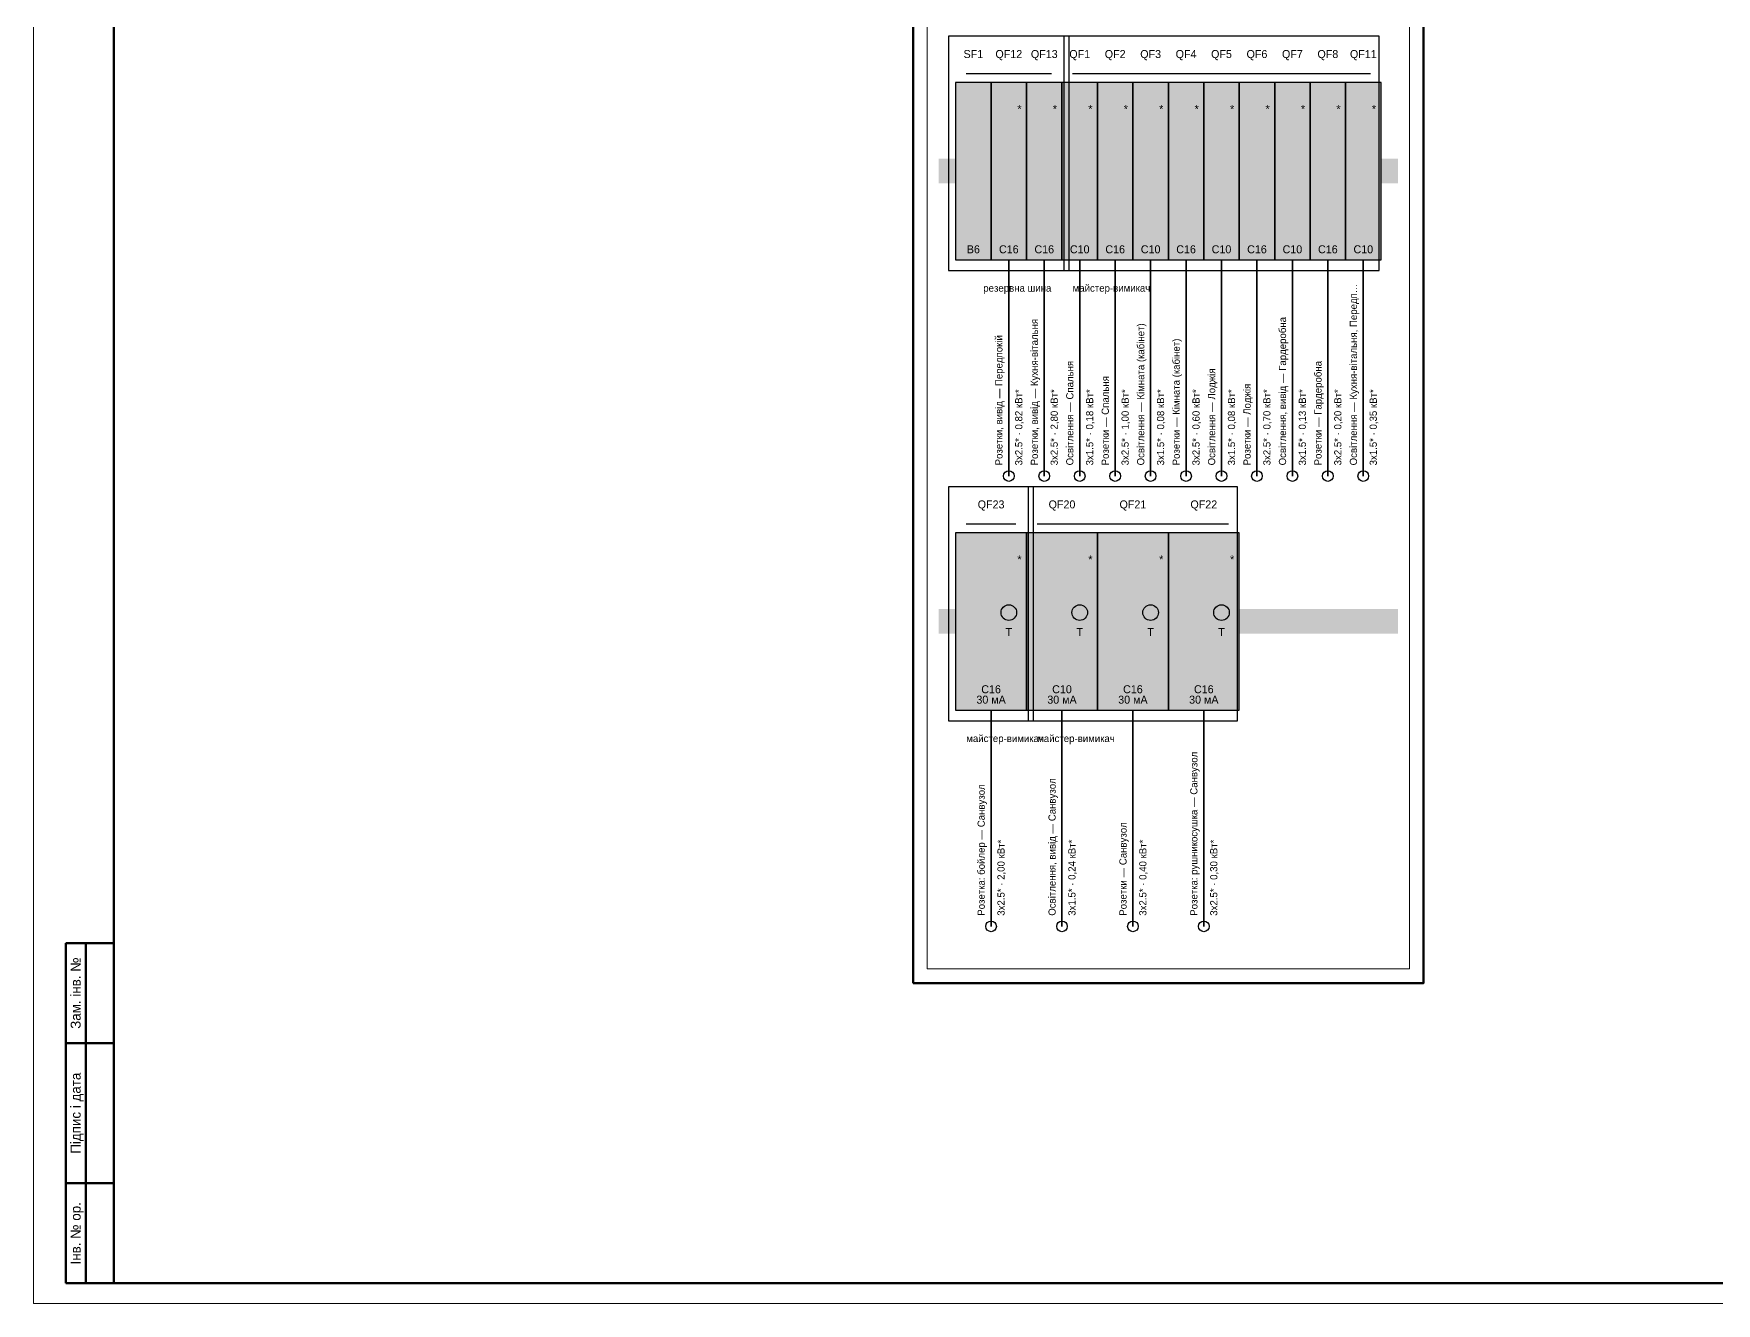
# Paper-space layout '05 Щит' of a CAD drawing. Header units: millimetres. Extents: x 0 to 841, y 0 to 594.
# Drawn here: x 0 to 420.5, y 0 to 317.2 of the extents above; entities that cross this region are included whole.
import ezdxf
from ezdxf.enums import TextEntityAlignment as Align

# ---------------------------------------------------------------- set-up
doc = ezdxf.new("R2010")
doc.units = ezdxf.units.MM
for name, color, linetype in [('A-SHEET', 7, 'Continuous'), ('E-PANEL', 7, 'Continuous'), ('E-PANEL-WIRE', 1, 'Continuous')]:
    doc.layers.add(name, color=color, linetype=linetype)
doc.styles.add('PLEX_LIGHT', font='IBMPlexSans-Light.ttf')

psp = doc.layouts.new('05 Щит')

# ---------------------------------------------------------------- hatches: boundary and pattern name
at = {"layer": 'E-PANEL', "true_color": 0xffffff}
h = psp.add_hatch(color=7, dxfattribs=at)
h.dxf.hatch_style = 1
h.paths.add_polyline_path([(230.4, 260.72), (239.26, 260.72), (239.26, 305.01), (230.4, 305.01)])
h = psp.add_hatch(color=7, dxfattribs=at)
h.dxf.hatch_style = 1
h.paths.add_polyline_path([(239.26, 260.72), (248.12, 260.72), (248.12, 305.01), (239.26, 305.01)])
at = {"layer": 'E-PANEL', "true_color": 0x4fb0a0}
h = psp.add_hatch(color=7, dxfattribs=at)
h.dxf.hatch_style = 1
h.paths.add_polyline_path([(240.15, 301.02), (247.24, 301.02), (247.24, 303.68), (240.15, 303.68)])
at = {"layer": 'E-PANEL', "true_color": 0xffffff}
h = psp.add_hatch(color=7, dxfattribs=at)
h.dxf.hatch_style = 1
h.paths.add_polyline_path([(248.12, 260.72), (256.98, 260.72), (256.98, 305.01), (248.12, 305.01)])
at = {"layer": 'E-PANEL', "true_color": 0x3f6fb5}
h = psp.add_hatch(color=7, dxfattribs=at)
h.dxf.hatch_style = 1
h.paths.add_polyline_path([(249.01, 301.02), (256.09, 301.02), (256.09, 303.68), (249.01, 303.68)])
at = {"layer": 'E-PANEL', "true_color": 0xffffff}
h = psp.add_hatch(color=7, dxfattribs=at)
h.dxf.hatch_style = 1
h.paths.add_polyline_path([(256.98, 260.72), (265.84, 260.72), (265.84, 305.01), (256.98, 305.01)])
at = {"layer": 'E-PANEL', "true_color": 0xf28e2b}
h = psp.add_hatch(color=7, dxfattribs=at)
h.dxf.hatch_style = 1
h.paths.add_polyline_path([(257.87, 301.02), (264.95, 301.02), (264.95, 303.68), (257.87, 303.68)])
at = {"layer": 'E-PANEL', "true_color": 0xffffff}
h = psp.add_hatch(color=7, dxfattribs=at)
h.dxf.hatch_style = 1
h.paths.add_polyline_path([(265.84, 260.72), (274.7, 260.72), (274.7, 305.01), (265.84, 305.01)])
at = {"layer": 'E-PANEL', "true_color": 0x4e79a7}
h = psp.add_hatch(color=7, dxfattribs=at)
h.dxf.hatch_style = 1
h.paths.add_polyline_path([(266.73, 301.02), (273.81, 301.02), (273.81, 303.68), (266.73, 303.68)])
at = {"layer": 'E-PANEL', "true_color": 0xffffff}
h = psp.add_hatch(color=7, dxfattribs=at)
h.dxf.hatch_style = 1
h.paths.add_polyline_path([(274.7, 260.72), (283.56, 260.72), (283.56, 305.01), (274.7, 305.01)])
at = {"layer": 'E-PANEL', "true_color": 0xd4a72c}
h = psp.add_hatch(color=7, dxfattribs=at)
h.dxf.hatch_style = 1
h.paths.add_polyline_path([(275.58, 301.02), (282.67, 301.02), (282.67, 303.68), (275.58, 303.68)])
at = {"layer": 'E-PANEL', "true_color": 0xffffff}
h = psp.add_hatch(color=7, dxfattribs=at)
h.dxf.hatch_style = 1
h.paths.add_polyline_path([(283.56, 260.72), (292.42, 260.72), (292.42, 305.01), (283.56, 305.01)])
at = {"layer": 'E-PANEL', "true_color": 0x76b7b2}
h = psp.add_hatch(color=7, dxfattribs=at)
h.dxf.hatch_style = 1
h.paths.add_polyline_path([(284.44, 301.02), (291.53, 301.02), (291.53, 303.68), (284.44, 303.68)])
at = {"layer": 'E-PANEL', "true_color": 0xffffff}
h = psp.add_hatch(color=7, dxfattribs=at)
h.dxf.hatch_style = 1
h.paths.add_polyline_path([(292.42, 260.72), (301.27, 260.72), (301.27, 305.01), (292.42, 305.01)])
at = {"layer": 'E-PANEL', "true_color": 0xc9845c}
h = psp.add_hatch(color=7, dxfattribs=at)
h.dxf.hatch_style = 1
h.paths.add_polyline_path([(293.3, 301.02), (300.39, 301.02), (300.39, 303.68), (293.3, 303.68)])
at = {"layer": 'E-PANEL', "true_color": 0xffffff}
h = psp.add_hatch(color=7, dxfattribs=at)
h.dxf.hatch_style = 1
h.paths.add_polyline_path([(301.27, 260.72), (310.13, 260.72), (310.13, 305.01), (301.27, 305.01)])
at = {"layer": 'E-PANEL', "true_color": 0x7f7fc9}
h = psp.add_hatch(color=7, dxfattribs=at)
h.dxf.hatch_style = 1
h.paths.add_polyline_path([(302.16, 301.02), (309.25, 301.02), (309.25, 303.68), (302.16, 303.68)])
at = {"layer": 'E-PANEL', "true_color": 0xffffff}
h = psp.add_hatch(color=7, dxfattribs=at)
h.dxf.hatch_style = 1
h.paths.add_polyline_path([(310.13, 260.72), (318.99, 260.72), (318.99, 305.01), (310.13, 305.01)])
at = {"layer": 'E-PANEL', "true_color": 0xa6761d}
h = psp.add_hatch(color=7, dxfattribs=at)
h.dxf.hatch_style = 1
h.paths.add_polyline_path([(311.02, 301.02), (318.11, 301.02), (318.11, 303.68), (311.02, 303.68)])
at = {"layer": 'E-PANEL', "true_color": 0xffffff}
h = psp.add_hatch(color=7, dxfattribs=at)
h.dxf.hatch_style = 1
h.paths.add_polyline_path([(318.99, 260.72), (327.85, 260.72), (327.85, 305.01), (318.99, 305.01)])
at = {"layer": 'E-PANEL', "true_color": 0x5f9ed1}
h = psp.add_hatch(color=7, dxfattribs=at)
h.dxf.hatch_style = 1
h.paths.add_polyline_path([(319.88, 301.02), (326.96, 301.02), (326.96, 303.68), (319.88, 303.68)])
at = {"layer": 'E-PANEL', "true_color": 0xffffff}
h = psp.add_hatch(color=7, dxfattribs=at)
h.dxf.hatch_style = 1
h.paths.add_polyline_path([(327.85, 260.72), (336.71, 260.72), (336.71, 305.01), (327.85, 305.01)])
at = {"layer": 'E-PANEL', "true_color": 0x9c755f}
h = psp.add_hatch(color=7, dxfattribs=at)
h.dxf.hatch_style = 1
h.paths.add_polyline_path([(328.74, 301.02), (335.82, 301.02), (335.82, 303.68), (328.74, 303.68)])
at = {"layer": 'E-PANEL', "true_color": 0x3a3a3a}
h = psp.add_hatch(color=7, dxfattribs=at)
h.dxf.hatch_style = 1
h.paths.add_polyline_path([(232.88, 279.76), (236.78, 279.76), (236.78, 290.39), (232.88, 290.39)])
h = psp.add_hatch(color=7, dxfattribs=at)
h.dxf.hatch_style = 1
h.paths.add_polyline_path([(241.74, 279.76), (245.64, 279.76), (245.64, 290.39), (241.74, 290.39)])
h = psp.add_hatch(color=7, dxfattribs=at)
h.dxf.hatch_style = 1
h.paths.add_polyline_path([(250.6, 279.76), (254.5, 279.76), (254.5, 290.39), (250.6, 290.39)])
h = psp.add_hatch(color=7, dxfattribs=at)
h.dxf.hatch_style = 1
h.paths.add_polyline_path([(259.46, 279.76), (263.36, 279.76), (263.36, 290.39), (259.46, 290.39)])
h = psp.add_hatch(color=7, dxfattribs=at)
h.dxf.hatch_style = 1
h.paths.add_polyline_path([(268.32, 279.76), (272.22, 279.76), (272.22, 290.39), (268.32, 290.39)])
h = psp.add_hatch(color=7, dxfattribs=at)
h.dxf.hatch_style = 1
h.paths.add_polyline_path([(277.18, 279.76), (281.08, 279.76), (281.08, 290.39), (277.18, 290.39)])
h = psp.add_hatch(color=7, dxfattribs=at)
h.dxf.hatch_style = 1
h.paths.add_polyline_path([(286.04, 279.76), (289.93, 279.76), (289.93, 290.39), (286.04, 290.39)])
h = psp.add_hatch(color=7, dxfattribs=at)
h.dxf.hatch_style = 1
h.paths.add_polyline_path([(294.9, 279.76), (298.79, 279.76), (298.79, 290.39), (294.9, 290.39)])
h = psp.add_hatch(color=7, dxfattribs=at)
h.dxf.hatch_style = 1
h.paths.add_polyline_path([(303.75, 279.76), (307.65, 279.76), (307.65, 290.39), (303.75, 290.39)])
h = psp.add_hatch(color=7, dxfattribs=at)
h.dxf.hatch_style = 1
h.paths.add_polyline_path([(312.61, 279.76), (316.51, 279.76), (316.51, 290.39), (312.61, 290.39)])
h = psp.add_hatch(color=7, dxfattribs=at)
h.dxf.hatch_style = 1
h.paths.add_polyline_path([(321.47, 279.76), (325.37, 279.76), (325.37, 290.39), (321.47, 290.39)])
h = psp.add_hatch(color=7, dxfattribs=at)
h.dxf.hatch_style = 1
h.paths.add_polyline_path([(330.33, 279.76), (334.23, 279.76), (334.23, 290.39), (330.33, 290.39)])
at = {"layer": 'E-PANEL', "true_color": 0xc8c8c8}
h = psp.add_hatch(color=7, dxfattribs=at)
h.dxf.hatch_style = 1
h.paths.add_polyline_path([(226.15, 279.76), (340.96, 279.76), (340.96, 285.96), (226.15, 285.96)])
at = {"layer": 'E-PANEL', "true_color": 0xffffff}
h = psp.add_hatch(color=7, dxfattribs=at)
h.dxf.hatch_style = 1
h.paths.add_polyline_path([(230.4, 148.21), (248.12, 148.21), (248.12, 192.51), (230.4, 192.51)])
at = {"layer": 'E-PANEL', "true_color": 0xa8344f}
h = psp.add_hatch(color=7, dxfattribs=at)
h.dxf.hatch_style = 1
h.paths.add_polyline_path([(231.29, 188.52), (247.24, 188.52), (247.24, 191.18), (231.29, 191.18)])
at = {"layer": 'E-PANEL', "true_color": 0xffffff}
h = psp.add_hatch(color=7, dxfattribs=at)
h.dxf.hatch_style = 1
h.paths.add_polyline_path([(248.12, 148.21), (265.84, 148.21), (265.84, 192.51), (248.12, 192.51)])
at = {"layer": 'E-PANEL', "true_color": 0xf28e2b}
h = psp.add_hatch(color=7, dxfattribs=at)
h.dxf.hatch_style = 1
h.paths.add_polyline_path([(249.01, 188.52), (264.95, 188.52), (264.95, 191.18), (249.01, 191.18)])
at = {"layer": 'E-PANEL', "true_color": 0xffffff}
h = psp.add_hatch(color=7, dxfattribs=at)
h.dxf.hatch_style = 1
h.paths.add_polyline_path([(265.84, 148.21), (283.56, 148.21), (283.56, 192.51), (265.84, 192.51)])
at = {"layer": 'E-PANEL', "true_color": 0x5f9ed1}
h = psp.add_hatch(color=7, dxfattribs=at)
h.dxf.hatch_style = 1
h.paths.add_polyline_path([(266.73, 188.52), (282.67, 188.52), (282.67, 191.18), (266.73, 191.18)])
at = {"layer": 'E-PANEL', "true_color": 0xffffff}
h = psp.add_hatch(color=7, dxfattribs=at)
h.dxf.hatch_style = 1
h.paths.add_polyline_path([(283.56, 148.21), (301.27, 148.21), (301.27, 192.51), (283.56, 192.51)])
at = {"layer": 'E-PANEL', "true_color": 0x4fb0a0}
h = psp.add_hatch(color=7, dxfattribs=at)
h.dxf.hatch_style = 1
h.paths.add_polyline_path([(284.44, 188.52), (300.39, 188.52), (300.39, 191.18), (284.44, 191.18)])
at = {"layer": 'E-PANEL', "true_color": 0x3a3a3a}
h = psp.add_hatch(color=7, dxfattribs=at)
h.dxf.hatch_style = 1
h.paths.add_polyline_path([(232.88, 167.26), (236.78, 167.26), (236.78, 177.89), (232.88, 177.89)])
h = psp.add_hatch(color=7, dxfattribs=at)
h.dxf.hatch_style = 1
h.paths.add_polyline_path([(250.6, 167.26), (254.5, 167.26), (254.5, 177.89), (250.6, 177.89)])
h = psp.add_hatch(color=7, dxfattribs=at)
h.dxf.hatch_style = 1
h.paths.add_polyline_path([(268.32, 167.26), (272.22, 167.26), (272.22, 177.89), (268.32, 177.89)])
h = psp.add_hatch(color=7, dxfattribs=at)
h.dxf.hatch_style = 1
h.paths.add_polyline_path([(286.04, 167.26), (289.93, 167.26), (289.93, 177.89), (286.04, 177.89)])
at = {"layer": 'E-PANEL', "true_color": 0xc8c8c8}
h = psp.add_hatch(color=7, dxfattribs=at)
h.dxf.hatch_style = 1
h.paths.add_polyline_path([(226.15, 167.26), (340.96, 167.26), (340.96, 173.46), (226.15, 173.46)])

# ---------------------------------------------------------------- linework, layer by layer
at = {"layer": 'A-SHEET', "lineweight": 18}
for p, q in [((0, 594), (0, 0)), ((0, 0), (841, 0))]:
    psp.add_line(p, q, dxfattribs=at)
at = {"layer": 'A-SHEET', "lineweight": 50}
for p, q in [((20, 589), (20, 5)), ((20, 90), (8, 90)), ((8, 90), (8, 65)), ((13, 65), (13, 90)), ((20, 65), (20, 90)), ((20, 65), (8, 65)), ((8, 65), (8, 30)), ((8, 65), (20, 65)), ((13, 30), (13, 65)), ((20, 30), (20, 65)), ((20, 30), (8, 30)), ((8, 30), (8, 5)), ((8, 30), (20, 30)), ((13, 5), (13, 30)), ((20, 5), (20, 30)), ((8, 5), (20, 5)), ((20, 5), (836, 5))]:
    psp.add_line(p, q, dxfattribs=at)
at = {"layer": 'E-PANEL', "lineweight": 50, "true_color": 0x3a3a3a}
psp.add_lwpolyline([(219.77, 80), (347.34, 80), (347.34, 551.28), (219.77, 551.28)], close=True, dxfattribs=at)
at = {"layer": 'E-PANEL', "lineweight": 13, "true_color": 0x8c8c8c}
psp.add_lwpolyline([(223.32, 83.54), (343.8, 83.54), (343.8, 547.74), (223.32, 547.74)], close=True, dxfattribs=at)
at = {"layer": 'E-PANEL', "true_color": 0x2e8b57}
psp.add_lwpolyline([(228.63, 258.06), (258.75, 258.06), (258.75, 316.53), (228.63, 316.53)], close=True, dxfattribs=at)
at = {"layer": 'E-PANEL', "true_color": 0xc77700}
for points in [[(257.42, 258.06), (336.27, 258.06), (336.27, 316.53), (257.42, 316.53)], [(228.63, 145.55), (249.89, 145.55), (249.89, 204.02), (228.63, 204.02)], [(248.56, 145.55), (300.83, 145.55), (300.83, 204.02), (248.56, 204.02)]]:
    psp.add_lwpolyline(points, close=True, dxfattribs=at)
at = {"layer": 'E-PANEL', "lineweight": 25, "true_color": 0x2e8b57}
psp.add_lwpolyline([(233.06, 307.23), (254.32, 307.23)], dxfattribs=at)
at = {"layer": 'E-PANEL', "lineweight": 25, "true_color": 0xc77700}
for points in [[(259.64, 307.23), (334.05, 307.23)], [(233.06, 194.72), (245.46, 194.72)], [(250.78, 194.72), (298.62, 194.72)]]:
    psp.add_lwpolyline(points, dxfattribs=at)
at = {"layer": 'E-PANEL', "lineweight": 25, "true_color": 0x3a3a3a}
for points in [[(230.4, 260.72), (239.26, 260.72), (239.26, 305.01), (230.4, 305.01)], [(239.26, 260.72), (248.12, 260.72), (248.12, 305.01), (239.26, 305.01)], [(248.12, 260.72), (256.98, 260.72), (256.98, 305.01), (248.12, 305.01)], [(256.98, 260.72), (265.84, 260.72), (265.84, 305.01), (256.98, 305.01)], [(265.84, 260.72), (274.7, 260.72), (274.7, 305.01), (265.84, 305.01)], [(274.7, 260.72), (283.56, 260.72), (283.56, 305.01), (274.7, 305.01)], [(283.56, 260.72), (292.42, 260.72), (292.42, 305.01), (283.56, 305.01)], [(292.42, 260.72), (301.27, 260.72), (301.27, 305.01), (292.42, 305.01)], [(301.27, 260.72), (310.13, 260.72), (310.13, 305.01), (301.27, 305.01)], [(310.13, 260.72), (318.99, 260.72), (318.99, 305.01), (310.13, 305.01)], [(318.99, 260.72), (327.85, 260.72), (327.85, 305.01), (318.99, 305.01)], [(327.85, 260.72), (336.71, 260.72), (336.71, 305.01), (327.85, 305.01)], [(230.4, 148.21), (248.12, 148.21), (248.12, 192.51), (230.4, 192.51)], [(248.12, 148.21), (265.84, 148.21), (265.84, 192.51), (248.12, 192.51)], [(265.84, 148.21), (283.56, 148.21), (283.56, 192.51), (265.84, 192.51)], [(283.56, 148.21), (301.27, 148.21), (301.27, 192.51), (283.56, 192.51)]]:
    psp.add_lwpolyline(points, close=True, dxfattribs=at)
at = {"layer": 'E-PANEL'}
for centre in [(243.69, 172.57), (261.41, 172.57), (279.13, 172.57), (296.84, 172.57)]:
    psp.add_circle(centre, 1.95, dxfattribs=at)
at = {"layer": 'E-PANEL-WIRE', "lineweight": 35, "true_color": 0x4fb0a0}
for points in [[(243.69, 260.72), (243.69, 206.68)], [(292.42, 148.21), (292.42, 94.17)]]:
    psp.add_lwpolyline(points, dxfattribs=at)
at = {"layer": 'E-PANEL-WIRE', "lineweight": 35, "true_color": 0x3f6fb5}
psp.add_lwpolyline([(252.55, 260.72), (252.55, 206.68)], dxfattribs=at)
at = {"layer": 'E-PANEL-WIRE', "lineweight": 35, "true_color": 0xf28e2b}
for points in [[(261.41, 260.72), (261.41, 206.68)], [(256.98, 148.21), (256.98, 94.17)]]:
    psp.add_lwpolyline(points, dxfattribs=at)
at = {"layer": 'E-PANEL-WIRE', "lineweight": 35, "true_color": 0x4e79a7}
psp.add_lwpolyline([(270.27, 260.72), (270.27, 206.68)], dxfattribs=at)
at = {"layer": 'E-PANEL-WIRE', "lineweight": 35, "true_color": 0xd4a72c}
psp.add_lwpolyline([(279.13, 260.72), (279.13, 206.68)], dxfattribs=at)
at = {"layer": 'E-PANEL-WIRE', "lineweight": 35, "true_color": 0x76b7b2}
psp.add_lwpolyline([(287.99, 260.72), (287.99, 206.68)], dxfattribs=at)
at = {"layer": 'E-PANEL-WIRE', "lineweight": 35, "true_color": 0xc9845c}
psp.add_lwpolyline([(296.84, 260.72), (296.84, 206.68)], dxfattribs=at)
at = {"layer": 'E-PANEL-WIRE', "lineweight": 35, "true_color": 0x7f7fc9}
psp.add_lwpolyline([(305.7, 260.72), (305.7, 206.68)], dxfattribs=at)
at = {"layer": 'E-PANEL-WIRE', "lineweight": 35, "true_color": 0xa6761d}
psp.add_lwpolyline([(314.56, 260.72), (314.56, 206.68)], dxfattribs=at)
at = {"layer": 'E-PANEL-WIRE', "lineweight": 35, "true_color": 0x5f9ed1}
for points in [[(323.42, 260.72), (323.42, 206.68)], [(274.7, 148.21), (274.7, 94.17)]]:
    psp.add_lwpolyline(points, dxfattribs=at)
at = {"layer": 'E-PANEL-WIRE', "lineweight": 35, "true_color": 0x9c755f}
psp.add_lwpolyline([(332.28, 260.72), (332.28, 206.68)], dxfattribs=at)
at = {"layer": 'E-PANEL-WIRE', "lineweight": 35, "true_color": 0xa8344f}
psp.add_lwpolyline([(239.26, 148.21), (239.26, 94.17)], dxfattribs=at)
at = {"layer": 'E-PANEL-WIRE', "true_color": 0x4fb0a0}
for centre in [(243.69, 206.68), (292.42, 94.17)]:
    psp.add_circle(centre, 1.33, dxfattribs=at)
at = {"layer": 'E-PANEL-WIRE', "true_color": 0x3f6fb5}
psp.add_circle((252.55, 206.68), 1.33, dxfattribs=at)
at = {"layer": 'E-PANEL-WIRE', "true_color": 0xf28e2b}
for centre in [(261.41, 206.68), (256.98, 94.17)]:
    psp.add_circle(centre, 1.33, dxfattribs=at)
at = {"layer": 'E-PANEL-WIRE', "true_color": 0x4e79a7}
psp.add_circle((270.27, 206.68), 1.33, dxfattribs=at)
at = {"layer": 'E-PANEL-WIRE', "true_color": 0xd4a72c}
psp.add_circle((279.13, 206.68), 1.33, dxfattribs=at)
at = {"layer": 'E-PANEL-WIRE', "true_color": 0x76b7b2}
psp.add_circle((287.99, 206.68), 1.33, dxfattribs=at)
at = {"layer": 'E-PANEL-WIRE', "true_color": 0xc9845c}
psp.add_circle((296.84, 206.68), 1.33, dxfattribs=at)
at = {"layer": 'E-PANEL-WIRE', "true_color": 0x7f7fc9}
psp.add_circle((305.7, 206.68), 1.33, dxfattribs=at)
at = {"layer": 'E-PANEL-WIRE', "true_color": 0xa6761d}
psp.add_circle((314.56, 206.68), 1.33, dxfattribs=at)
at = {"layer": 'E-PANEL-WIRE', "true_color": 0x5f9ed1}
for centre in [(323.42, 206.68), (274.7, 94.17)]:
    psp.add_circle(centre, 1.33, dxfattribs=at)
at = {"layer": 'E-PANEL-WIRE', "true_color": 0x9c755f}
psp.add_circle((332.28, 206.68), 1.33, dxfattribs=at)
at = {"layer": 'E-PANEL-WIRE', "true_color": 0xa8344f}
psp.add_circle((239.26, 94.17), 1.33, dxfattribs=at)

# ---------------------------------------------------------------- texts
at = {"layer": 'A-SHEET', "style": 'PLEX_LIGHT'}
for s, p in [('Зам. інв. №', (10.5, 77.5)), ('Підпис і дата', (10.5, 47.5)), ('Інв. № ор.', (10.5, 17.5))]:
    psp.add_text(s, height=2.5, rotation=90, dxfattribs=at).set_placement(p, align=Align.MIDDLE_CENTER)
at = {"layer": 'E-PANEL', "true_color": 0x3a3a3a, "style": 'PLEX_LIGHT'}
for s, p in [('SF1', (234.83, 312.1)), ('QF12', (243.69, 312.1)), ('QF13', (252.55, 312.1)), ('QF1', (261.41, 312.1)), ('QF2', (270.27, 312.1)), ('QF3', (279.13, 312.1)), ('QF4', (287.99, 312.1)), ('QF5', (296.84, 312.1)), ('QF6', (305.7, 312.1)), ('QF7', (314.56, 312.1)), ('QF8', (323.42, 312.1)), ('QF11', (332.28, 312.1)), ('*', (246.35, 298.37)), ('*', (255.21, 298.37)), ('*', (264.07, 298.37)), ('*', (272.93, 298.37)), ('*', (281.78, 298.37)), ('*', (290.64, 298.37)), ('*', (299.5, 298.37)), ('*', (308.36, 298.37)), ('*', (317.22, 298.37)), ('*', (326.08, 298.37)), ('*', (334.94, 298.37)), ('B6', (234.83, 263.32)), ('C16', (243.69, 263.32)), ('C16', (252.55, 263.32)), ('C10', (261.41, 263.32)), ('C16', (270.27, 263.32)), ('C10', (279.13, 263.32)), ('C16', (287.99, 263.32)), ('C10', (296.84, 263.32)), ('C16', (305.7, 263.32)), ('C10', (314.56, 263.32)), ('C16', (323.42, 263.32)), ('C10', (332.28, 263.32)), ('QF23', (239.26, 199.59)), ('QF20', (256.98, 199.59)), ('QF21', (274.7, 199.59)), ('QF22', (292.42, 199.59)), ('*', (246.35, 185.86)), ('*', (264.07, 185.86)), ('*', (281.78, 185.86)), ('*', (299.5, 185.86)), ('T', (243.69, 167.7)), ('T', (261.41, 167.7)), ('T', (279.13, 167.7)), ('T', (296.84, 167.7)), ('30 мА', (239.26, 150.81)), ('C16', (239.26, 153.41)), ('30 мА', (256.98, 150.81)), ('C10', (256.98, 153.41)), ('30 мА', (274.7, 150.81)), ('C16', (274.7, 153.41)), ('30 мА', (292.42, 150.81)), ('C16', (292.42, 153.41))]:
    psp.add_text(s, height=2, dxfattribs=at).set_placement(p, align=Align.MIDDLE_CENTER)
at = {"layer": 'E-PANEL', "true_color": 0x2e8b57, "style": 'PLEX_LIGHT'}
psp.add_text('резервна шина', height=1.8, dxfattribs=at).set_placement((254.32, 253.63), align=Align.MIDDLE_RIGHT)
at = {"layer": 'E-PANEL', "true_color": 0xc77700, "style": 'PLEX_LIGHT'}
for p in [(259.64, 253.63), (233.06, 141.12), (250.78, 141.12)]:
    psp.add_text('майстер-вимикач', height=1.8, dxfattribs=at).set_placement(p, align=Align.MIDDLE_LEFT)
at = {"layer": 'E-PANEL', "true_color": 0x3a3a3a, "style": 'PLEX_LIGHT'}
for s, p in [('Освітлення — Кухня-вітальня, Передп…', (329.8, 209.34)), ('Розетки, вивід — Кухня-вітальня', (250.07, 209.34)), ('Освітлення — Кімната (кабінет)', (276.65, 209.34)), ('Освітлення, вивід — Гардеробна', (312.08, 209.34)), ('Розетки, вивід — Передпокій', (241.21, 209.34)), ('Розетки — Кімната (кабінет)', (285.51, 209.34)), ('Освітлення — Спальня', (258.93, 209.34)), ('Розетки — Спальня', (267.79, 209.34)), ('Освітлення — Лоджія', (294.36, 209.34)), ('Розетки — Гардеробна', (320.94, 209.34)), ('Розетки — Лоджія', (303.22, 209.34)), ('Розетка: рушникосушка — Санвузол', (289.93, 96.83)), ('Освітлення, вивід — Санвузол', (254.5, 96.83)), ('Розетка: бойлер — Санвузол', (236.78, 96.83)), ('Розетки — Санвузол', (272.22, 96.83))]:
    psp.add_text(s, height=1.8, rotation=90, dxfattribs=at).set_placement(p, align=Align.MIDDLE_LEFT)
at = {"layer": 'E-PANEL', "true_color": 0x4fb0a0, "style": 'PLEX_LIGHT'}
for s, p in [('3x2.5* · 0,82 кВт*', (246.17, 209.34)), ('3x2.5* · 0,30 кВт*', (294.9, 96.83))]:
    psp.add_text(s, height=1.8, rotation=90, dxfattribs=at).set_placement(p, align=Align.MIDDLE_LEFT)
at = {"layer": 'E-PANEL', "true_color": 0x3f6fb5, "style": 'PLEX_LIGHT'}
psp.add_text('3x2.5* · 2,80 кВт*', height=1.8, rotation=90, dxfattribs=at).set_placement((255.03, 209.34), align=Align.MIDDLE_LEFT)
at = {"layer": 'E-PANEL', "true_color": 0xf28e2b, "style": 'PLEX_LIGHT'}
for s, p in [('3x1.5* · 0,18 кВт*', (263.89, 209.34)), ('3x1.5* · 0,24 кВт*', (259.46, 96.83))]:
    psp.add_text(s, height=1.8, rotation=90, dxfattribs=at).set_placement(p, align=Align.MIDDLE_LEFT)
at = {"layer": 'E-PANEL', "true_color": 0x4e79a7, "style": 'PLEX_LIGHT'}
psp.add_text('3x2.5* · 1,00 кВт*', height=1.8, rotation=90, dxfattribs=at).set_placement((272.75, 209.34), align=Align.MIDDLE_LEFT)
at = {"layer": 'E-PANEL', "true_color": 0xd4a72c, "style": 'PLEX_LIGHT'}
psp.add_text('3x1.5* · 0,08 кВт*', height=1.8, rotation=90, dxfattribs=at).set_placement((281.61, 209.34), align=Align.MIDDLE_LEFT)
at = {"layer": 'E-PANEL', "true_color": 0x76b7b2, "style": 'PLEX_LIGHT'}
psp.add_text('3x2.5* · 0,60 кВт*', height=1.8, rotation=90, dxfattribs=at).set_placement((290.47, 209.34), align=Align.MIDDLE_LEFT)
at = {"layer": 'E-PANEL', "true_color": 0xc9845c, "style": 'PLEX_LIGHT'}
psp.add_text('3x1.5* · 0,08 кВт*', height=1.8, rotation=90, dxfattribs=at).set_placement((299.33, 209.34), align=Align.MIDDLE_LEFT)
at = {"layer": 'E-PANEL', "true_color": 0x7f7fc9, "style": 'PLEX_LIGHT'}
psp.add_text('3x2.5* · 0,70 кВт*', height=1.8, rotation=90, dxfattribs=at).set_placement((308.18, 209.34), align=Align.MIDDLE_LEFT)
at = {"layer": 'E-PANEL', "true_color": 0xa6761d, "style": 'PLEX_LIGHT'}
psp.add_text('3x1.5* · 0,13 кВт*', height=1.8, rotation=90, dxfattribs=at).set_placement((317.04, 209.34), align=Align.MIDDLE_LEFT)
at = {"layer": 'E-PANEL', "true_color": 0x5f9ed1, "style": 'PLEX_LIGHT'}
for s, p in [('3x2.5* · 0,20 кВт*', (325.9, 209.34)), ('3x2.5* · 0,40 кВт*', (277.18, 96.83))]:
    psp.add_text(s, height=1.8, rotation=90, dxfattribs=at).set_placement(p, align=Align.MIDDLE_LEFT)
at = {"layer": 'E-PANEL', "true_color": 0x9c755f, "style": 'PLEX_LIGHT'}
psp.add_text('3x1.5* · 0,35 кВт*', height=1.8, rotation=90, dxfattribs=at).set_placement((334.76, 209.34), align=Align.MIDDLE_LEFT)
at = {"layer": 'E-PANEL', "true_color": 0xa8344f, "style": 'PLEX_LIGHT'}
psp.add_text('3x2.5* · 2,00 кВт*', height=1.8, rotation=90, dxfattribs=at).set_placement((241.74, 96.83), align=Align.MIDDLE_LEFT)

doc.saveas('drawing.dxf')
